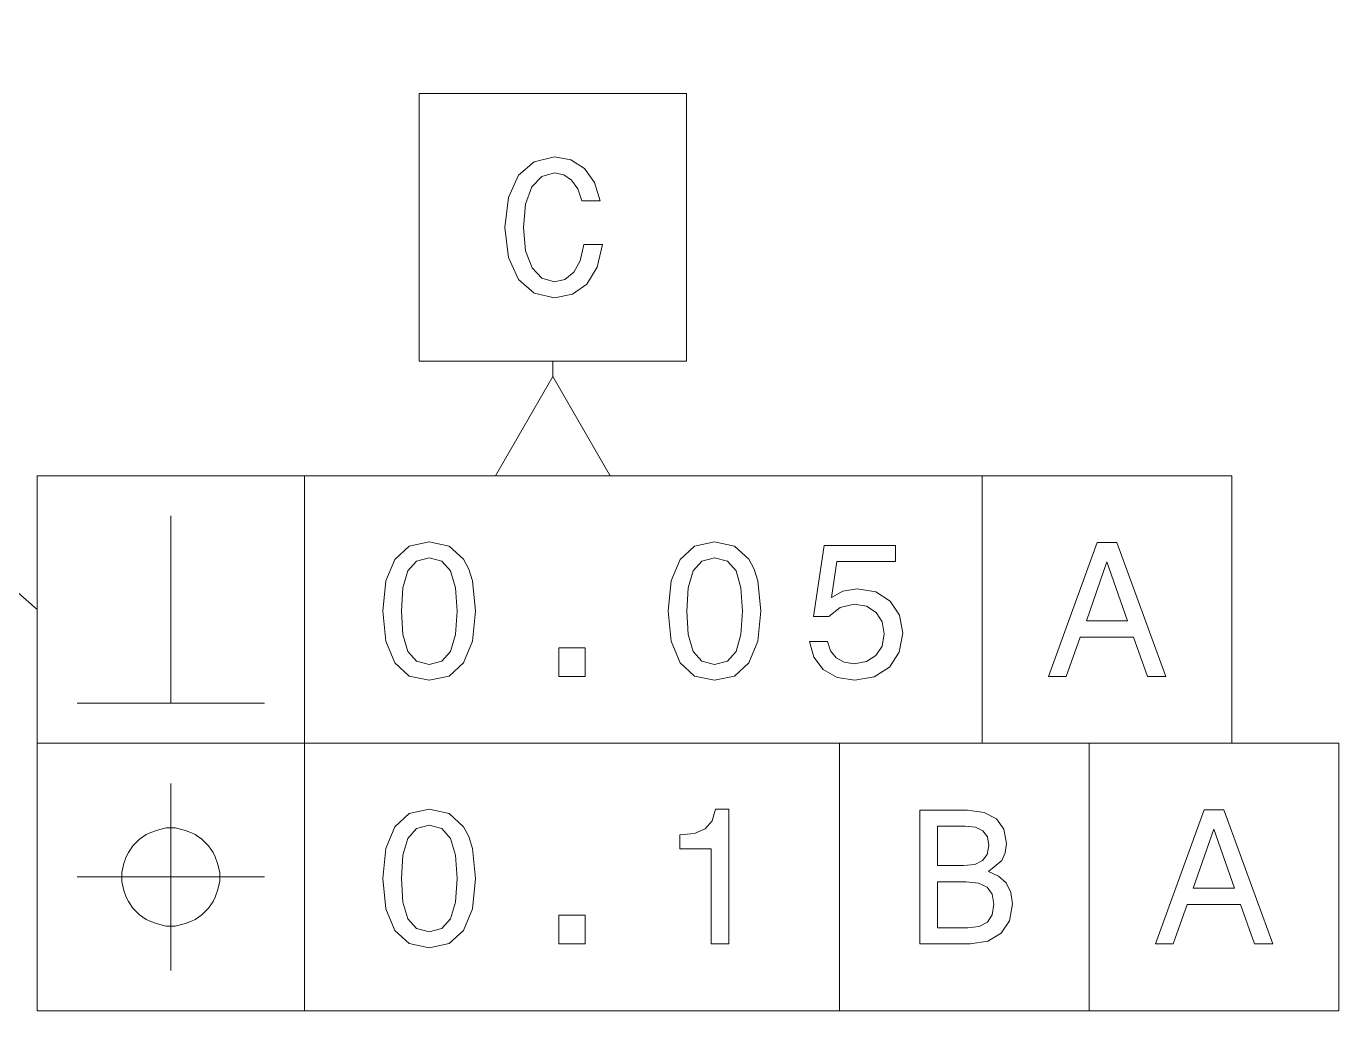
# Model space of a CAD drawing. Extents: x 0 to 420, y 0 to 297.
# Drawn here: x 139.46 to 173.83, y 69.62 to 95.39 of the extents above; entities that cross this region are included whole.
import ezdxf

# ---------------------------------------------------------------- set-up
doc = ezdxf.new("R2010")
doc.units = 0

msp = doc.modelspace()

# ---------------------------------------------------------------- linework, layer by layer
at = {"color": 7, "lineweight": 13, "ltscale": 0.010048}
msp.add_line((153.248566, 86.22142), (153.248566, 86.623344), dxfattribs=at)
at = {"color": 7, "lineweight": 13, "ltscale": 0.175}
for p, q in [((139.748566, 83.623344), (139.748566, 76.623344)), ((146.748566, 83.623344), (146.748566, 76.623344)), ((164.492661, 83.623344), (164.492661, 76.623344)), ((171.028687, 83.623344), (171.028687, 76.623344)), ((139.748566, 76.623344), (139.748566, 69.623344)), ((146.748566, 76.623344), (146.748566, 69.623344)), ((160.756638, 76.623344), (160.756638, 69.623344)), ((167.292664, 76.623344), (167.292664, 69.623344)), ((173.828674, 76.623344), (173.828674, 69.623344))]:
    msp.add_line(p, q, dxfattribs=at)
at = {"color": 7, "lineweight": 13}
for p, q in [((139.748566, 83.623344), (171.028687, 83.623344)), ((139.748566, 76.623344), (173.828674, 76.623344)), ((139.748566, 69.623344), (173.828674, 69.623344))]:
    msp.add_line(p, q, dxfattribs=at)
for points in [[(97.614288, 117.14592), (139.748566, 80.123344)], [(143.248566, 77.673347), (143.248566, 80.123344), (143.248566, 82.573341)], [(140.798569, 77.673347), (143.248566, 77.673347), (145.698563, 77.673347)], [(143.248566, 70.673347), (143.248566, 73.123344), (143.248566, 75.573341)], [(140.798569, 73.123344), (143.248566, 73.123344), (145.698563, 73.123344)]]:
    msp.add_lwpolyline(points, dxfattribs=at)
for points in [[(149.748566, 93.623344), (149.748566, 86.623344), (156.748566, 86.623344), (156.748566, 93.623344)], [(154.065552, 89.6745), (153.964691, 89.25087), (153.798279, 88.948273), (153.566284, 88.761673), (153.293945, 88.701157), (152.966125, 88.791931), (152.708923, 89.06427), (152.53746, 89.508072), (152.481995, 90.123344), (152.53746, 90.733574), (152.703888, 91.182419), (152.96109, 91.454758), (153.293945, 91.550575), (153.536011, 91.500145), (153.742798, 91.358932), (153.904175, 91.131989), (154.015137, 90.819313), (154.494232, 90.819313), (154.342926, 91.298416), (154.080688, 91.66153), (153.722626, 91.888474), (153.293945, 91.969162), (152.759369, 91.843086), (152.350861, 91.490059), (152.088623, 90.910088), (151.997833, 90.123344), (152.088623, 89.336601), (152.350861, 88.75663), (152.759369, 88.39856), (153.293945, 88.277527), (153.76297, 88.373344), (154.141205, 88.640633), (154.408508, 89.079399), (154.549713, 89.6745)], [(154.748566, 83.623344), (153.248566, 86.22142), (151.748566, 83.623344)], [(144.531906, 73.123344), (144.531906, 73.240013), (144.473572, 73.473343), (144.415237, 73.648346), (144.356903, 73.765015), (144.240234, 73.94001), (144.065231, 74.115013), (143.890228, 74.231674), (143.77356, 74.290009), (143.598572, 74.348343), (143.365234, 74.406677), (143.248566, 74.406677), (143.131897, 74.406677), (142.89856, 74.348343), (142.723572, 74.290009), (142.606903, 74.231674), (142.4319, 74.115013), (142.256897, 73.94001), (142.140228, 73.765015), (142.081894, 73.648346), (142.02356, 73.473343), (141.965225, 73.240013), (141.965225, 73.123344), (141.965225, 73.006676), (142.02356, 72.773346), (142.081894, 72.598343), (142.140228, 72.481674), (142.256897, 72.306679), (142.4319, 72.131676), (142.606903, 72.015015), (142.723572, 71.95668), (142.89856, 71.898346), (143.131897, 71.840012), (143.248566, 71.840012), (143.365234, 71.840012), (143.598572, 71.898346), (143.77356, 71.95668), (143.890228, 72.015015), (144.065231, 72.131676), (144.240234, 72.306679), (144.356903, 72.481674), (144.415237, 72.598343), (144.473572, 72.773346), (144.531906, 73.006676)]]:
    msp.add_lwpolyline(points, close=True, dxfattribs=at)
at = {"color": 7, "lineweight": 5}
for points in [[(148.801163, 80.083), (148.876801, 79.291214), (149.113846, 78.726372), (149.492081, 78.38343), (150.016571, 78.272476), (150.536026, 78.38343), (150.914276, 78.726372), (151.146255, 79.291214), (151.226959, 80.083), (151.146255, 80.869743), (151.050446, 81.182419), (150.914276, 81.439629), (150.536026, 81.78257), (150.016571, 81.89856), (149.492081, 81.78257), (149.113846, 81.434586), (148.876801, 80.869743)], [(156.273209, 80.083), (156.348846, 79.291214), (156.585892, 78.726372), (156.964127, 78.38343), (157.488617, 78.272476), (158.008072, 78.38343), (158.386322, 78.726372), (158.618301, 79.291214), (158.699005, 80.083), (158.618301, 80.869743), (158.522491, 81.182419), (158.386322, 81.439629), (158.008072, 81.78257), (157.488617, 81.89856), (156.964127, 81.78257), (156.585892, 81.434586), (156.348846, 80.869743)], [(159.973923, 79.286171), (160.084885, 78.872627), (160.332001, 78.549858), (160.695114, 78.348129), (161.159088, 78.272476), (161.668457, 78.363258), (162.066864, 78.610374), (162.319031, 79.003746), (162.414856, 79.508072), (162.329117, 79.977089), (162.087036, 80.345245), (161.708801, 80.582275), (161.219604, 80.668015), (160.84137, 80.607498), (160.548859, 80.441071), (160.690063, 81.384155), (162.223206, 81.384155), (162.223206, 81.797699), (160.352173, 81.797699), (160.074799, 79.941788), (160.478256, 79.941788), (160.770752, 80.178818), (161.143951, 80.264557), (161.466721, 80.209076), (161.713837, 80.047699), (161.870178, 79.800575), (161.925659, 79.482857), (161.870178, 79.165131), (161.708801, 78.918015), (161.461685, 78.761673), (161.143951, 78.7062), (160.876663, 78.741501), (160.669891, 78.857491), (160.5186, 79.039047), (160.442947, 79.286171)], [(166.227524, 78.373344), (166.691513, 78.373344), (167.059662, 79.402161), (168.456635, 79.402161), (168.824799, 78.373344), (169.298859, 78.373344), (168.017883, 81.878387), (167.503464, 81.878387)], [(149.285309, 80.083), (149.325653, 80.69323), (149.451736, 81.131989), (149.67868, 81.389191), (150.016571, 81.479973), (150.349426, 81.389191), (150.57637, 81.131989), (150.702454, 80.69323), (150.742798, 80.083), (150.702454, 79.467728), (150.57637, 79.028961), (150.349426, 78.771759), (150.016571, 78.686028), (149.67868, 78.771759), (149.451736, 79.028961), (149.325653, 79.467728)], [(156.757355, 80.083), (156.797699, 80.69323), (156.923782, 81.131989), (157.150726, 81.389191), (157.488617, 81.479973), (157.821472, 81.389191), (158.048416, 81.131989), (158.1745, 80.69323), (158.214844, 80.083), (158.1745, 79.467728), (158.048416, 79.028961), (157.821472, 78.771759), (157.488617, 78.686028), (157.150726, 78.771759), (156.923782, 79.028961), (156.797699, 79.467728)], [(167.221054, 79.830841), (167.760666, 81.374062), (168.300293, 79.830841)], [(153.404617, 78.373344), (154.100586, 78.373344), (154.100586, 79.124786), (153.404617, 79.124786)], [(148.801163, 73.083), (148.876801, 72.291214), (149.113846, 71.726372), (149.492081, 71.38343), (150.016571, 71.272476), (150.536026, 71.38343), (150.914276, 71.726372), (151.146255, 72.291214), (151.226959, 73.083), (151.146255, 73.869743), (151.050446, 74.182419), (150.914276, 74.439629), (150.536026, 74.78257), (150.016571, 74.89856), (149.492081, 74.78257), (149.113846, 74.434586), (148.876801, 73.869743)], [(157.397842, 71.373344), (157.856781, 71.373344), (157.856781, 74.89856), (157.51384, 74.89856), (157.423065, 74.590927), (157.241501, 74.384155), (156.964127, 74.263115), (156.580841, 74.222771), (156.580841, 73.8647), (157.397842, 73.8647)], [(164.65506, 73.264557), (165.008072, 73.55706), (165.098862, 73.753746), (165.12912, 73.995819), (165.063553, 74.374062), (164.866867, 74.6464), (164.549149, 74.812828), (164.105347, 74.873344), (162.859665, 74.873344), (162.859665, 71.373344), (164.175949, 71.373344), (164.644958, 71.443947), (164.99295, 71.650719), (165.209808, 71.978531), (165.285461, 72.422333), (165.240067, 72.719887), (165.119034, 72.967003), (164.922348, 73.14856)], [(169.027527, 71.373344), (169.491516, 71.373344), (169.859665, 72.402161), (171.256638, 72.402161), (171.624802, 71.373344), (172.098862, 71.373344), (170.817886, 74.878387), (170.303467, 74.878387)], [(149.285309, 73.083), (149.325653, 73.69323), (149.451736, 74.131989), (149.67868, 74.389191), (150.016571, 74.479973), (150.349426, 74.389191), (150.57637, 74.131989), (150.702454, 73.69323), (150.742798, 73.083), (150.702454, 72.467728), (150.57637, 72.028961), (150.349426, 71.771759), (150.016571, 71.686028), (149.67868, 71.771759), (149.451736, 72.028961), (149.325653, 72.467728)], [(164.009521, 73.420898), (163.323639, 73.420898), (163.323639, 74.454758), (164.049866, 74.454758), (164.322205, 74.4245), (164.51384, 74.333717), (164.629837, 74.177376), (164.670181, 73.945389), (164.624786, 73.713402), (164.503754, 73.552017), (164.296982, 73.451157)], [(170.021057, 72.830841), (170.560669, 74.374062), (171.100296, 72.830841)], [(164.120468, 71.791931), (163.323639, 71.791931), (163.323639, 72.997261), (164.075089, 72.997261), (164.392807, 72.96196), (164.619751, 72.856056), (164.75592, 72.6745), (164.8013, 72.412247), (164.75592, 72.134872), (164.629837, 71.94323), (164.418015, 71.827232)], [(153.404617, 71.373344), (154.100586, 71.373344), (154.100586, 72.124786), (153.404617, 72.124786)]]:
    msp.add_lwpolyline(points, close=True, dxfattribs=at)

doc.saveas('drawing.dxf')
